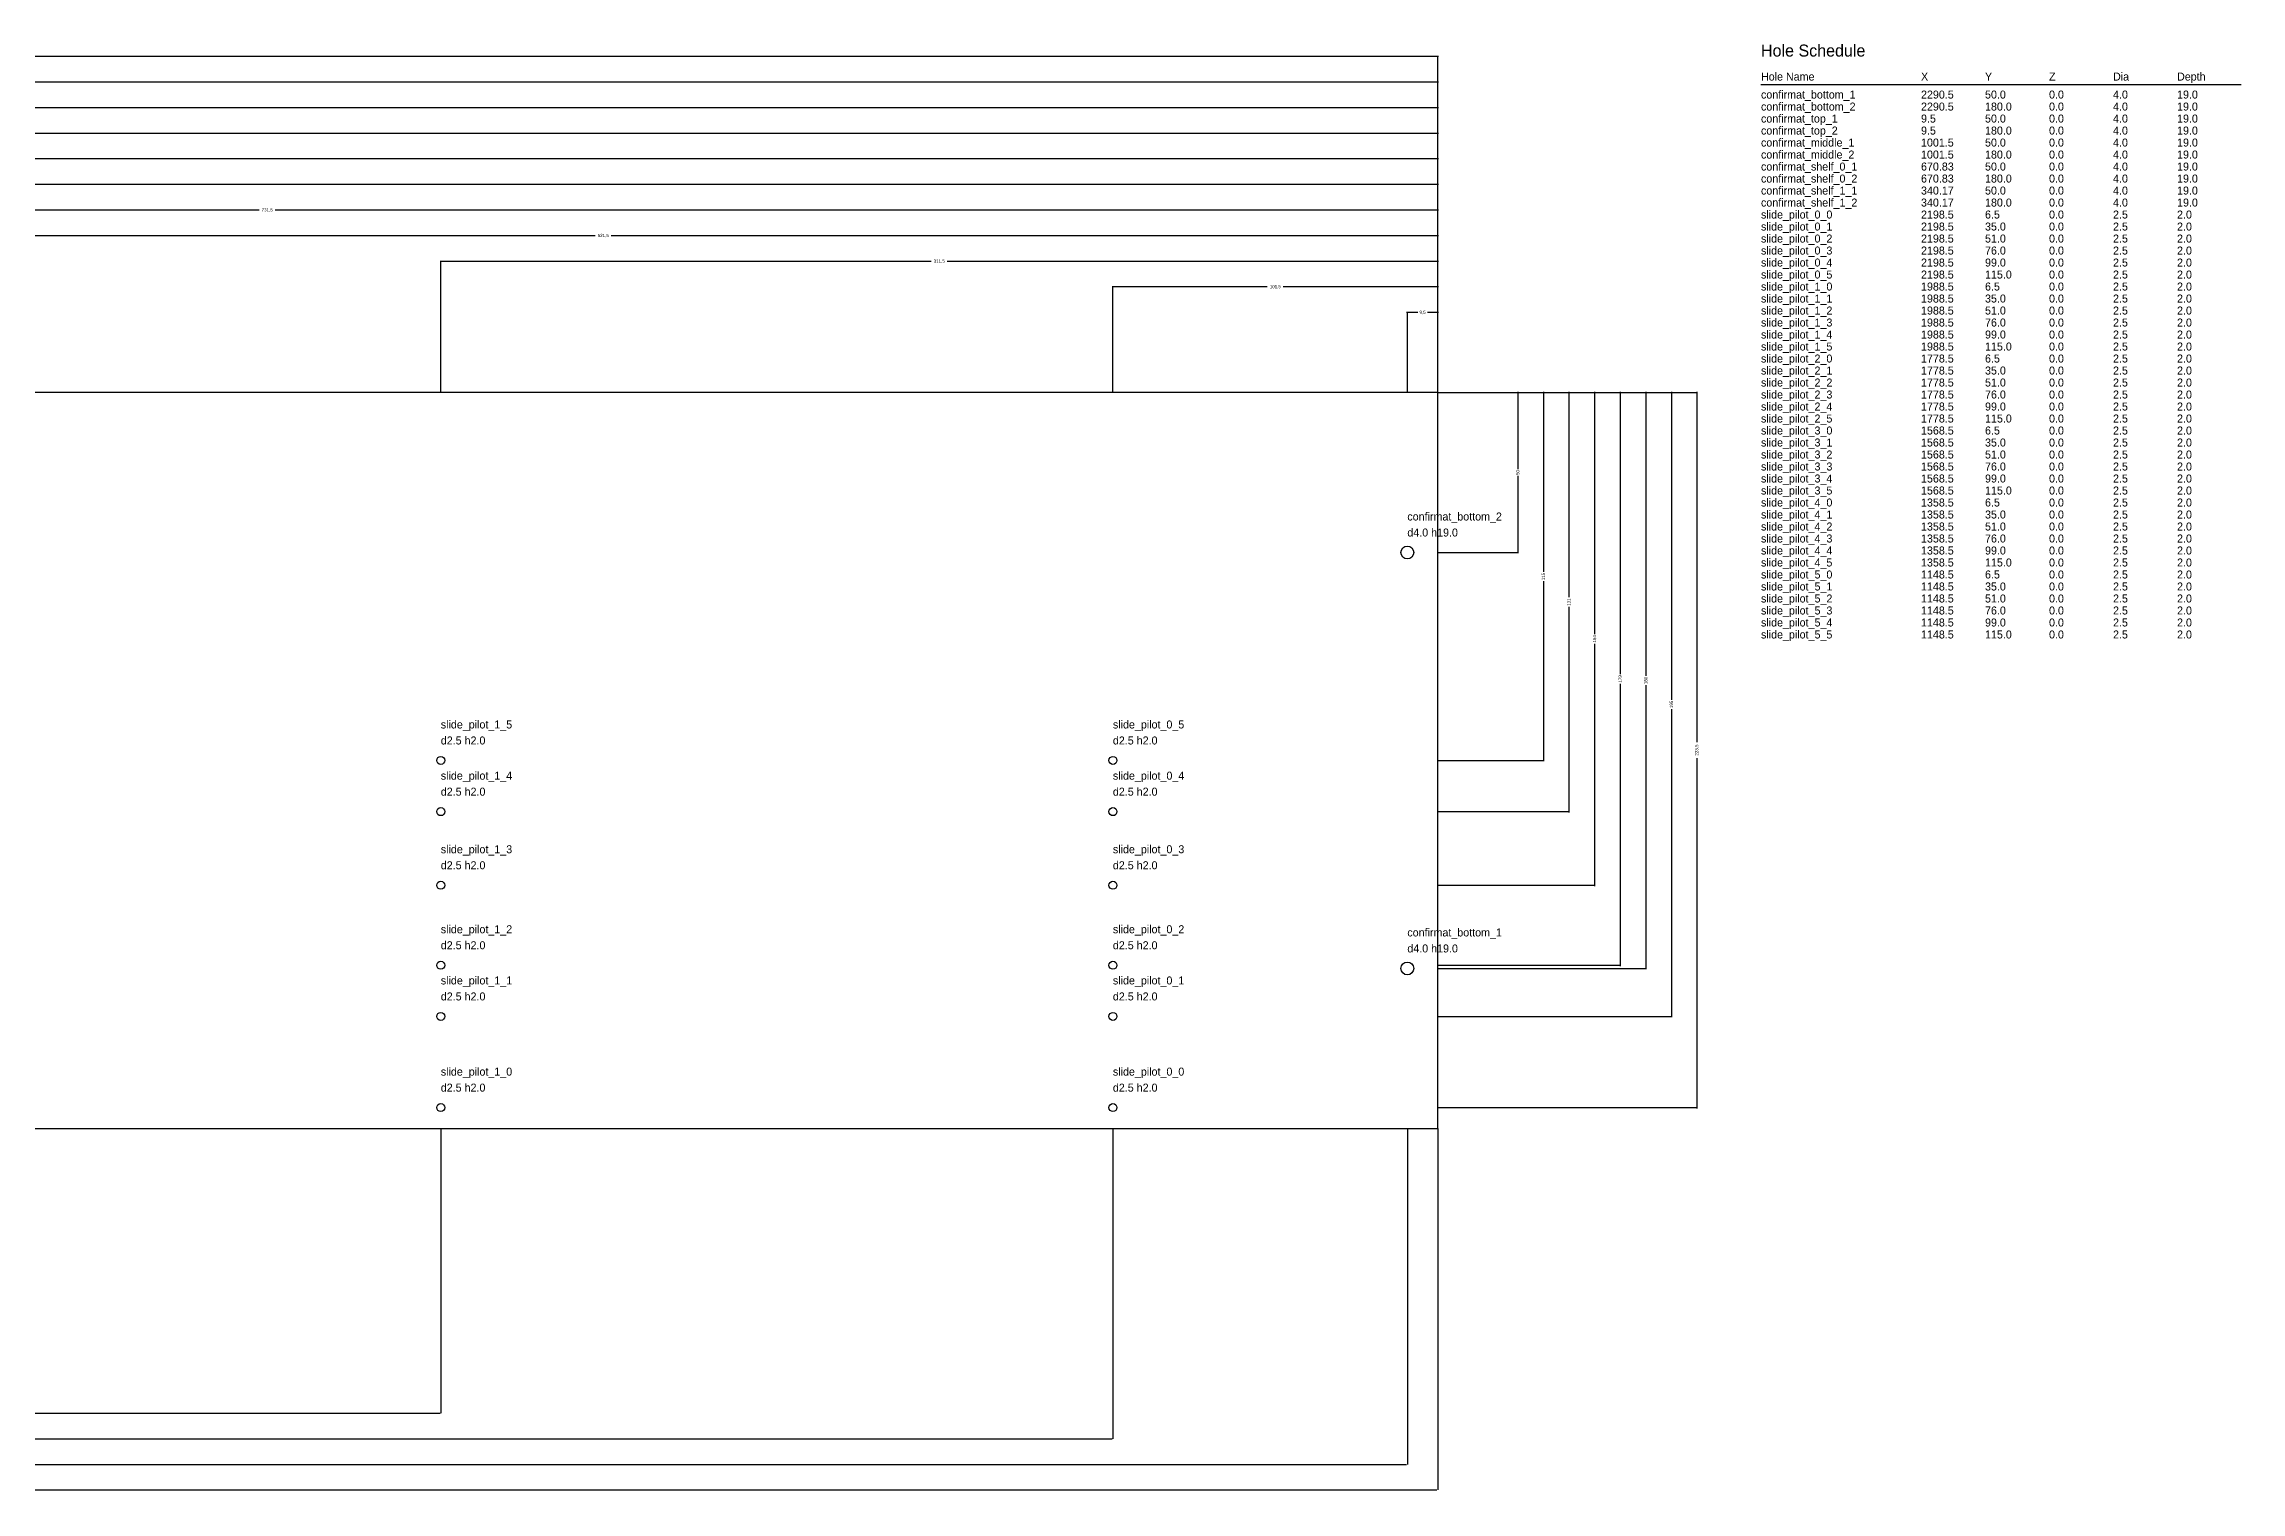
# Model space of a CAD drawing. Header units: millimetres. Extents: x -90 to 2551, y -195 to 364.
# Drawn here: x 1864 to 2551, y -114 to 339 of the extents above; entities that cross this region are included whole.
import ezdxf

# ---------------------------------------------------------------- set-up
doc = ezdxf.new("R2010")
doc.units = ezdxf.units.MM
for name, color, linetype in [('ANNOTATION', 6, 'Continuous'), ('CUT', 1, 'Continuous'), ('DIMENSION', 3, 'Continuous')]:
    doc.layers.add(name, color=color, linetype=linetype)
doc.dimstyles.get("Standard").update_dxf_attribs({"dimtxt": 2.5, "dimasz": 2.5, "dimexe": 1.25, "dimexo": 0.625, "dimtad": 1, "dimtxsty": 'Standard', "dimcen": 2.5, "dimazin": 3, "dimtfac": 1, "dimtmove": 0, "dimatfit": 3})

# ---------------------------------------------------------------- blocks, each defined once
blk = doc.blocks.new('_CLOSEDFILLED')
at = {"color": 0, "linetype": 'ByBlock'}
blk.add_solid([(-1, 0.2), (0, 0), (-1, -0.2)], dxfattribs=at)
blk = doc.blocks.new('*D9')
for p, q in [((0, 0), (0, -89)), ((1988.5, 0), (1988.5, -89)), ((0.25, -89), (991.25, -89)), ((997.25, -89), (1988.25, -89))]:
    blk.add_line(p, q)
at = {"layer": 'Defpoints'}
for p in [(0, 0), (1988.5, 0), (0, -89)]:
    blk.add_point(p, dxfattribs=at)
at = {"layer": 'DIMENSION', "xscale": 0.25, "yscale": 0.25, "rotation": 180}
blk.add_blockref('_CLOSEDFILLED', (0, -89), dxfattribs=at)
at = {"layer": 'DIMENSION', "xscale": 0.25, "yscale": 0.25}
blk.add_blockref('_CLOSEDFILLED', (1988.5, -89), dxfattribs=at)
at = {"layer": 'DIMENSION', "insert": (994.25, -89), "char_height": 1, "attachment_point": 5}
blk.add_mtext('1988,5', dxfattribs=at)
blk = doc.blocks.new('*D10')
for p, q in [((0, 0), (0, -97)), ((2198.5, 0), (2198.5, -97)), ((0.25, -97), (1096.25, -97)), ((1102.25, -97), (2198.25, -97))]:
    blk.add_line(p, q)
at = {"layer": 'Defpoints'}
for p in [(0, 0), (2198.5, 0), (0, -97)]:
    blk.add_point(p, dxfattribs=at)
at = {"layer": 'DIMENSION', "xscale": 0.25, "yscale": 0.25, "rotation": 180}
blk.add_blockref('_CLOSEDFILLED', (0, -97), dxfattribs=at)
at = {"layer": 'DIMENSION', "xscale": 0.25, "yscale": 0.25}
blk.add_blockref('_CLOSEDFILLED', (2198.5, -97), dxfattribs=at)
at = {"layer": 'DIMENSION', "insert": (1099.25, -97), "char_height": 1, "attachment_point": 5}
blk.add_mtext('2198,5', dxfattribs=at)
blk = doc.blocks.new('*D11')
for p, q in [((0, 0), (0, -105)), ((2290.5, 0), (2290.5, -105)), ((0.25, -105), (1142.25, -105)), ((1148.25, -105), (2290.25, -105))]:
    blk.add_line(p, q)
at = {"layer": 'Defpoints'}
for p in [(0, 0), (2290.5, 0), (0, -105)]:
    blk.add_point(p, dxfattribs=at)
at = {"layer": 'DIMENSION', "xscale": 0.25, "yscale": 0.25, "rotation": 180}
blk.add_blockref('_CLOSEDFILLED', (0, -105), dxfattribs=at)
at = {"layer": 'DIMENSION', "xscale": 0.25, "yscale": 0.25}
blk.add_blockref('_CLOSEDFILLED', (2290.5, -105), dxfattribs=at)
at = {"layer": 'DIMENSION', "insert": (1145.25, -105), "char_height": 1, "attachment_point": 5}
blk.add_mtext('2290,5', dxfattribs=at)
blk = doc.blocks.new('*D12')
for p, q in [((0, 0), (0, -113)), ((2300, 0), (2300, -113)), ((0.25, -113), (1148, -113)), ((1152, -113), (2299.75, -113))]:
    blk.add_line(p, q)
at = {"layer": 'Defpoints'}
for p in [(0, 0), (2300, 0), (0, -113)]:
    blk.add_point(p, dxfattribs=at)
at = {"layer": 'DIMENSION', "xscale": 0.25, "yscale": 0.25, "rotation": 180}
blk.add_blockref('_CLOSEDFILLED', (0, -113), dxfattribs=at)
at = {"layer": 'DIMENSION', "xscale": 0.25, "yscale": 0.25}
blk.add_blockref('_CLOSEDFILLED', (2300, -113), dxfattribs=at)
at = {"layer": 'DIMENSION', "insert": (1150, -113), "char_height": 1, "attachment_point": 5}
blk.add_mtext('2300', dxfattribs=at)
blk = doc.blocks.new('*D13')
for p, q in [((2293.75, 255), (2290.25, 255)), ((2290.5, 230), (2290.5, 255)), ((2300.25, 255), (2296.75, 255)), ((2300, 230), (2300, 255))]:
    blk.add_line(p, q)
at = {"layer": 'Defpoints'}
for p in [(2300, 255), (2290.5, 230), (2300, 230)]:
    blk.add_point(p, dxfattribs=at)
at = {"layer": 'DIMENSION', "xscale": 0.25, "yscale": 0.25}
blk.add_blockref('_CLOSEDFILLED', (2290.5, 255), dxfattribs=at)
at = {"layer": 'DIMENSION', "xscale": 0.25, "yscale": 0.25, "rotation": 180}
blk.add_blockref('_CLOSEDFILLED', (2300, 255), dxfattribs=at)
at = {"layer": 'DIMENSION', "insert": (2295.25, 255), "char_height": 1, "attachment_point": 5}
blk.add_mtext('9,5', dxfattribs=at)
blk = doc.blocks.new('*D14')
for p, q in [((2246.75, 263), (2198.25, 263)), ((2198.5, 230), (2198.5, 263)), ((2300.25, 263), (2251.75, 263)), ((2300, 230), (2300, 263))]:
    blk.add_line(p, q)
at = {"layer": 'Defpoints'}
for p in [(2300, 263), (2198.5, 230), (2300, 230)]:
    blk.add_point(p, dxfattribs=at)
at = {"layer": 'DIMENSION', "xscale": 0.25, "yscale": 0.25}
blk.add_blockref('_CLOSEDFILLED', (2198.5, 263), dxfattribs=at)
at = {"layer": 'DIMENSION', "xscale": 0.25, "yscale": 0.25, "rotation": 180}
blk.add_blockref('_CLOSEDFILLED', (2300, 263), dxfattribs=at)
at = {"layer": 'DIMENSION', "insert": (2249.25, 263), "char_height": 1, "attachment_point": 5}
blk.add_mtext('101,5', dxfattribs=at)
blk = doc.blocks.new('*D15')
for p, q in [((2141.75, 271), (1988.25, 271)), ((1988.5, 230), (1988.5, 271)), ((2300.25, 271), (2146.75, 271)), ((2300, 230), (2300, 271))]:
    blk.add_line(p, q)
at = {"layer": 'Defpoints'}
for p in [(2300, 271), (1988.5, 230), (2300, 230)]:
    blk.add_point(p, dxfattribs=at)
at = {"layer": 'DIMENSION', "xscale": 0.25, "yscale": 0.25}
blk.add_blockref('_CLOSEDFILLED', (1988.5, 271), dxfattribs=at)
at = {"layer": 'DIMENSION', "xscale": 0.25, "yscale": 0.25, "rotation": 180}
blk.add_blockref('_CLOSEDFILLED', (2300, 271), dxfattribs=at)
at = {"layer": 'DIMENSION', "insert": (2144.25, 271), "char_height": 1, "attachment_point": 5}
blk.add_mtext('311,5', dxfattribs=at)
blk = doc.blocks.new('*D16')
for p, q in [((2036.75, 279), (1778.25, 279)), ((1778.5, 230), (1778.5, 279)), ((2300.25, 279), (2041.75, 279)), ((2300, 230), (2300, 279))]:
    blk.add_line(p, q)
at = {"layer": 'Defpoints'}
for p in [(2300, 279), (1778.5, 230), (2300, 230)]:
    blk.add_point(p, dxfattribs=at)
at = {"layer": 'DIMENSION', "xscale": 0.25, "yscale": 0.25}
blk.add_blockref('_CLOSEDFILLED', (1778.5, 279), dxfattribs=at)
at = {"layer": 'DIMENSION', "xscale": 0.25, "yscale": 0.25, "rotation": 180}
blk.add_blockref('_CLOSEDFILLED', (2300, 279), dxfattribs=at)
at = {"layer": 'DIMENSION', "insert": (2039.25, 279), "char_height": 1, "attachment_point": 5}
blk.add_mtext('521,5', dxfattribs=at)
blk = doc.blocks.new('*D17')
for p, q in [((1931.75, 287), (1568.25, 287)), ((1568.5, 230), (1568.5, 287)), ((2300.25, 287), (1936.75, 287)), ((2300, 230), (2300, 287))]:
    blk.add_line(p, q)
at = {"layer": 'Defpoints'}
for p in [(2300, 287), (1568.5, 230), (2300, 230)]:
    blk.add_point(p, dxfattribs=at)
at = {"layer": 'DIMENSION', "xscale": 0.25, "yscale": 0.25}
blk.add_blockref('_CLOSEDFILLED', (1568.5, 287), dxfattribs=at)
at = {"layer": 'DIMENSION', "xscale": 0.25, "yscale": 0.25, "rotation": 180}
blk.add_blockref('_CLOSEDFILLED', (2300, 287), dxfattribs=at)
at = {"layer": 'DIMENSION', "insert": (1934.25, 287), "char_height": 1, "attachment_point": 5}
blk.add_mtext('731,5', dxfattribs=at)
blk = doc.blocks.new('*D18')
for p, q in [((1826.75, 295), (1358.25, 295)), ((1358.5, 230), (1358.5, 295)), ((2300.25, 295), (1831.75, 295)), ((2300, 230), (2300, 295))]:
    blk.add_line(p, q)
at = {"layer": 'Defpoints'}
for p in [(2300, 295), (1358.5, 230), (2300, 230)]:
    blk.add_point(p, dxfattribs=at)
at = {"layer": 'DIMENSION', "xscale": 0.25, "yscale": 0.25}
blk.add_blockref('_CLOSEDFILLED', (1358.5, 295), dxfattribs=at)
at = {"layer": 'DIMENSION', "xscale": 0.25, "yscale": 0.25, "rotation": 180}
blk.add_blockref('_CLOSEDFILLED', (2300, 295), dxfattribs=at)
at = {"layer": 'DIMENSION', "insert": (1829.25, 295), "char_height": 1, "attachment_point": 5}
blk.add_mtext('941,5', dxfattribs=at)
blk = doc.blocks.new('*D19')
for p, q in [((1721.25, 303), (1148.25, 303)), ((1148.5, 230), (1148.5, 303)), ((2300.25, 303), (1727.25, 303)), ((2300, 230), (2300, 303))]:
    blk.add_line(p, q)
at = {"layer": 'Defpoints'}
for p in [(2300, 303), (1148.5, 230), (2300, 230)]:
    blk.add_point(p, dxfattribs=at)
at = {"layer": 'DIMENSION', "xscale": 0.25, "yscale": 0.25}
blk.add_blockref('_CLOSEDFILLED', (1148.5, 303), dxfattribs=at)
at = {"layer": 'DIMENSION', "xscale": 0.25, "yscale": 0.25, "rotation": 180}
blk.add_blockref('_CLOSEDFILLED', (2300, 303), dxfattribs=at)
at = {"layer": 'DIMENSION', "insert": (1724.25, 303), "char_height": 1, "attachment_point": 5}
blk.add_mtext('1151,5', dxfattribs=at)
blk = doc.blocks.new('*D20')
for p, q in [((1647.75, 311), (1001.25, 311)), ((1001.5, 230), (1001.5, 311)), ((2300.25, 311), (1653.75, 311)), ((2300, 230), (2300, 311))]:
    blk.add_line(p, q)
at = {"layer": 'Defpoints'}
for p in [(2300, 311), (1001.5, 230), (2300, 230)]:
    blk.add_point(p, dxfattribs=at)
at = {"layer": 'DIMENSION', "xscale": 0.25, "yscale": 0.25}
blk.add_blockref('_CLOSEDFILLED', (1001.5, 311), dxfattribs=at)
at = {"layer": 'DIMENSION', "xscale": 0.25, "yscale": 0.25, "rotation": 180}
blk.add_blockref('_CLOSEDFILLED', (2300, 311), dxfattribs=at)
at = {"layer": 'DIMENSION', "insert": (1650.75, 311), "char_height": 1, "attachment_point": 5}
blk.add_mtext('1298,5', dxfattribs=at)
blk = doc.blocks.new('*D21')
for p, q in [((1481.915, 319), (670.58, 319)), ((670.83, 230), (670.83, 319)), ((2300.25, 319), (1488.915, 319)), ((2300, 230), (2300, 319))]:
    blk.add_line(p, q)
at = {"layer": 'Defpoints'}
for p in [(2300, 319), (670.83, 230), (2300, 230)]:
    blk.add_point(p, dxfattribs=at)
at = {"layer": 'DIMENSION', "xscale": 0.25, "yscale": 0.25}
blk.add_blockref('_CLOSEDFILLED', (670.83, 319), dxfattribs=at)
at = {"layer": 'DIMENSION', "xscale": 0.25, "yscale": 0.25, "rotation": 180}
blk.add_blockref('_CLOSEDFILLED', (2300, 319), dxfattribs=at)
at = {"layer": 'DIMENSION', "insert": (1485.415, 319), "char_height": 1, "attachment_point": 5}
blk.add_mtext('1629,17', dxfattribs=at)
blk = doc.blocks.new('*D22')
for p, q in [((1316.585, 327), (339.92, 327)), ((340.17, 230), (340.17, 327)), ((2300.25, 327), (1323.585, 327)), ((2300, 230), (2300, 327))]:
    blk.add_line(p, q)
at = {"layer": 'Defpoints'}
for p in [(2300, 327), (340.17, 230), (2300, 230)]:
    blk.add_point(p, dxfattribs=at)
at = {"layer": 'DIMENSION', "xscale": 0.25, "yscale": 0.25}
blk.add_blockref('_CLOSEDFILLED', (340.17, 327), dxfattribs=at)
at = {"layer": 'DIMENSION', "xscale": 0.25, "yscale": 0.25, "rotation": 180}
blk.add_blockref('_CLOSEDFILLED', (2300, 327), dxfattribs=at)
at = {"layer": 'DIMENSION', "insert": (1320.085, 327), "char_height": 1, "attachment_point": 5}
blk.add_mtext('1959,83', dxfattribs=at)
blk = doc.blocks.new('*D23')
for p, q in [((1151.75, 335), (9.25, 335)), ((9.5, 230), (9.5, 335)), ((2300.25, 335), (1157.75, 335)), ((2300, 230), (2300, 335))]:
    blk.add_line(p, q)
at = {"layer": 'Defpoints'}
for p in [(2300, 335), (9.5, 230), (2300, 230)]:
    blk.add_point(p, dxfattribs=at)
at = {"layer": 'DIMENSION', "xscale": 0.25, "yscale": 0.25}
blk.add_blockref('_CLOSEDFILLED', (9.5, 335), dxfattribs=at)
at = {"layer": 'DIMENSION', "xscale": 0.25, "yscale": 0.25, "rotation": 180}
blk.add_blockref('_CLOSEDFILLED', (2300, 335), dxfattribs=at)
at = {"layer": 'DIMENSION', "insert": (1154.75, 335), "char_height": 1, "attachment_point": 5}
blk.add_mtext('2290,5', dxfattribs=at)
blk = doc.blocks.new('*D33')
for p, q in [((2300, 230), (2325, 230)), ((2325, 230.25), (2325, 206)), ((2325, 204), (2325, 179.75)), ((2300, 180), (2325, 180))]:
    blk.add_line(p, q)
at = {"layer": 'Defpoints'}
for p in [(2300, 230), (2325, 230), (2300, 180)]:
    blk.add_point(p, dxfattribs=at)
at = {"layer": 'DIMENSION', "xscale": 0.25, "yscale": 0.25}
for p, rotation in [((2325, 230), 270), ((2325, 180), 90)]:
    blk.add_blockref('_CLOSEDFILLED', p, dxfattribs=dict(at, rotation=rotation))
at = {"layer": 'DIMENSION', "insert": (2325, 205), "char_height": 1, "attachment_point": 5, "rotation": 90}
blk.add_mtext('50', dxfattribs=at)
blk = doc.blocks.new('*D34')
for p, q in [((2300, 230), (2333, 230)), ((2333, 230.25), (2333, 174)), ((2333, 171), (2333, 114.75)), ((2300, 115), (2333, 115))]:
    blk.add_line(p, q)
at = {"layer": 'Defpoints'}
for p in [(2300, 230), (2333, 230), (2300, 115)]:
    blk.add_point(p, dxfattribs=at)
at = {"layer": 'DIMENSION', "xscale": 0.25, "yscale": 0.25}
for p, rotation in [((2333, 230), 270), ((2333, 115), 90)]:
    blk.add_blockref('_CLOSEDFILLED', p, dxfattribs=dict(at, rotation=rotation))
at = {"layer": 'DIMENSION', "insert": (2333, 172.5), "char_height": 1, "attachment_point": 5, "rotation": 90}
blk.add_mtext('115', dxfattribs=at)
blk = doc.blocks.new('*D35')
for p, q in [((2300, 230), (2341, 230)), ((2341, 230.25), (2341, 166)), ((2341, 163), (2341, 98.75)), ((2300, 99), (2341, 99))]:
    blk.add_line(p, q)
at = {"layer": 'Defpoints'}
for p in [(2300, 230), (2341, 230), (2300, 99)]:
    blk.add_point(p, dxfattribs=at)
at = {"layer": 'DIMENSION', "xscale": 0.25, "yscale": 0.25}
for p, rotation in [((2341, 230), 270), ((2341, 99), 90)]:
    blk.add_blockref('_CLOSEDFILLED', p, dxfattribs=dict(at, rotation=rotation))
at = {"layer": 'DIMENSION', "insert": (2341, 164.5), "char_height": 1, "attachment_point": 5, "rotation": 90}
blk.add_mtext('131', dxfattribs=at)
blk = doc.blocks.new('*D36')
for p, q in [((2300, 230), (2349, 230)), ((2349, 230.25), (2349, 154.5)), ((2349, 151.5), (2349, 75.75)), ((2300, 76), (2349, 76))]:
    blk.add_line(p, q)
at = {"layer": 'Defpoints'}
for p in [(2300, 230), (2349, 230), (2300, 76)]:
    blk.add_point(p, dxfattribs=at)
at = {"layer": 'DIMENSION', "xscale": 0.25, "yscale": 0.25}
for p, rotation in [((2349, 230), 270), ((2349, 76), 90)]:
    blk.add_blockref('_CLOSEDFILLED', p, dxfattribs=dict(at, rotation=rotation))
at = {"layer": 'DIMENSION', "insert": (2349, 153), "char_height": 1, "attachment_point": 5, "rotation": 90}
blk.add_mtext('154', dxfattribs=at)
blk = doc.blocks.new('*D37')
for p, q in [((2300, 230), (2357, 230)), ((2357, 230.25), (2357, 142)), ((2357, 139), (2357, 50.75)), ((2300, 51), (2357, 51))]:
    blk.add_line(p, q)
at = {"layer": 'Defpoints'}
for p in [(2300, 230), (2357, 230), (2300, 51)]:
    blk.add_point(p, dxfattribs=at)
at = {"layer": 'DIMENSION', "xscale": 0.25, "yscale": 0.25}
for p, rotation in [((2357, 230), 270), ((2357, 51), 90)]:
    blk.add_blockref('_CLOSEDFILLED', p, dxfattribs=dict(at, rotation=rotation))
at = {"layer": 'DIMENSION', "insert": (2357, 140.5), "char_height": 1, "attachment_point": 5, "rotation": 90}
blk.add_mtext('179', dxfattribs=at)
blk = doc.blocks.new('*D38')
for p, q in [((2300, 230), (2365, 230)), ((2365, 230.25), (2365, 141.5)), ((2365, 138.5), (2365, 49.75)), ((2300, 50), (2365, 50))]:
    blk.add_line(p, q)
at = {"layer": 'Defpoints'}
for p in [(2300, 230), (2365, 230), (2300, 50)]:
    blk.add_point(p, dxfattribs=at)
at = {"layer": 'DIMENSION', "xscale": 0.25, "yscale": 0.25}
for p, rotation in [((2365, 230), 270), ((2365, 50), 90)]:
    blk.add_blockref('_CLOSEDFILLED', p, dxfattribs=dict(at, rotation=rotation))
at = {"layer": 'DIMENSION', "insert": (2365, 140), "char_height": 1, "attachment_point": 5, "rotation": 90}
blk.add_mtext('180', dxfattribs=at)
blk = doc.blocks.new('*D39')
for p, q in [((2300, 230), (2373, 230)), ((2373, 230.25), (2373, 134)), ((2373, 131), (2373, 34.75)), ((2300, 35), (2373, 35))]:
    blk.add_line(p, q)
at = {"layer": 'Defpoints'}
for p in [(2300, 230), (2373, 230), (2300, 35)]:
    blk.add_point(p, dxfattribs=at)
at = {"layer": 'DIMENSION', "xscale": 0.25, "yscale": 0.25}
for p, rotation in [((2373, 230), 270), ((2373, 35), 90)]:
    blk.add_blockref('_CLOSEDFILLED', p, dxfattribs=dict(at, rotation=rotation))
at = {"layer": 'DIMENSION', "insert": (2373, 132.5), "char_height": 1, "attachment_point": 5, "rotation": 90}
blk.add_mtext('195', dxfattribs=at)
blk = doc.blocks.new('*D40')
for p, q in [((2300, 230), (2381, 230)), ((2381, 230.25), (2381, 120.75)), ((2381, 115.75), (2381, 6.25)), ((2300, 6.5), (2381, 6.5))]:
    blk.add_line(p, q)
at = {"layer": 'Defpoints'}
for p in [(2300, 230), (2381, 230), (2300, 6.5)]:
    blk.add_point(p, dxfattribs=at)
at = {"layer": 'DIMENSION', "xscale": 0.25, "yscale": 0.25}
for p, rotation in [((2381, 230), 270), ((2381, 6.5), 90)]:
    blk.add_blockref('_CLOSEDFILLED', p, dxfattribs=dict(at, rotation=rotation))
at = {"layer": 'DIMENSION', "insert": (2381, 118.25), "char_height": 1, "attachment_point": 5, "rotation": 90}
blk.add_mtext('223,5', dxfattribs=at)

msp = doc.modelspace()

# ---------------------------------------------------------------- linework, layer by layer
at = {"layer": 'ANNOTATION'}
msp.add_line((2401, 326.25), (2551, 326.25), dxfattribs=at)
at = {"layer": 'CUT'}
for p, q in [((2300, 230), (0, 230)), ((2300, 0), (2300, 230)), ((2288.5, 180), (2288.65, 180.765)), ((2288.65, 179.235), (2288.5, 180)), ((2288.65, 180.765), (2289.09, 181.414)), ((2289.09, 178.586), (2288.65, 179.235)), ((2289.09, 181.414), (2289.73, 181.848)), ((2289.73, 178.152), (2289.09, 178.586)), ((2289.73, 181.848), (2290.5, 182)), ((2290.5, 182), (2291.27, 181.848)), ((2291.27, 181.848), (2291.91, 181.414)), ((2291.91, 178.586), (2291.27, 178.152)), ((2291.91, 181.414), (2292.35, 180.765)), ((2292.35, 179.235), (2291.91, 178.586)), ((2292.35, 180.765), (2292.5, 180)), ((2292.5, 180), (2292.35, 179.235)), ((2290.5, 178), (2289.73, 178.152)), ((2291.27, 178.152), (2290.5, 178)), ((1987.25, 115), (1987.35, 115.478)), ((1987.35, 114.522), (1987.25, 115)), ((1987.35, 115.478), (1987.62, 115.884)), ((1987.62, 114.116), (1987.35, 114.522)), ((1987.62, 115.884), (1988.02, 116.155)), ((1988.02, 113.845), (1987.62, 114.116)), ((1988.02, 116.155), (1988.5, 116.25)), ((1988.5, 113.75), (1988.02, 113.845)), ((1988.5, 116.25), (1988.98, 116.155)), ((1988.98, 113.845), (1988.5, 113.75)), ((1988.98, 116.155), (1989.38, 115.884)), ((1989.38, 114.116), (1988.98, 113.845)), ((1989.38, 115.884), (1989.65, 115.478)), ((1989.65, 114.522), (1989.38, 114.116)), ((1989.65, 115.478), (1989.75, 115)), ((1989.75, 115), (1989.65, 114.522)), ((2197.25, 115), (2197.35, 115.478)), ((2197.35, 114.522), (2197.25, 115)), ((2197.35, 115.478), (2197.62, 115.884)), ((2197.62, 114.116), (2197.35, 114.522)), ((2197.62, 115.884), (2198.02, 116.155)), ((2198.02, 113.845), (2197.62, 114.116)), ((2198.02, 116.155), (2198.5, 116.25)), ((2198.5, 113.75), (2198.02, 113.845)), ((2198.5, 116.25), (2198.98, 116.155)), ((2198.98, 113.845), (2198.5, 113.75)), ((2198.98, 116.155), (2199.38, 115.884)), ((2199.38, 114.116), (2198.98, 113.845)), ((2199.38, 115.884), (2199.65, 115.478)), ((2199.65, 114.522), (2199.38, 114.116)), ((2199.65, 115.478), (2199.75, 115)), ((2199.75, 115), (2199.65, 114.522)), ((1987.25, 99), (1987.35, 99.4784)), ((1987.35, 98.5216), (1987.25, 99)), ((1987.35, 99.4784), (1987.62, 99.8839)), ((1987.62, 98.1161), (1987.35, 98.5216)), ((1987.62, 99.8839), (1988.02, 100.155)), ((1988.02, 97.8451), (1987.62, 98.1161)), ((1988.02, 100.155), (1988.5, 100.25)), ((1988.5, 97.75), (1988.02, 97.8451)), ((1988.5, 100.25), (1988.98, 100.155)), ((1988.98, 97.8451), (1988.5, 97.75)), ((1988.98, 100.155), (1989.38, 99.8839)), ((1989.38, 98.1161), (1988.98, 97.8451)), ((1989.38, 99.8839), (1989.65, 99.4784)), ((1989.65, 98.5216), (1989.38, 98.1161)), ((1989.65, 99.4784), (1989.75, 99)), ((1989.75, 99), (1989.65, 98.5216)), ((2197.25, 99), (2197.35, 99.4784)), ((2197.35, 98.5216), (2197.25, 99)), ((2197.35, 99.4784), (2197.62, 99.8839)), ((2197.62, 98.1161), (2197.35, 98.5216)), ((2197.62, 99.8839), (2198.02, 100.155)), ((2198.02, 97.8451), (2197.62, 98.1161)), ((2198.02, 100.155), (2198.5, 100.25)), ((2198.5, 97.75), (2198.02, 97.8451)), ((2198.5, 100.25), (2198.98, 100.155)), ((2198.98, 97.8451), (2198.5, 97.75)), ((2198.98, 100.155), (2199.38, 99.8839)), ((2199.38, 98.1161), (2198.98, 97.8451)), ((2199.38, 99.8839), (2199.65, 99.4784)), ((2199.65, 98.5216), (2199.38, 98.1161)), ((2199.65, 99.4784), (2199.75, 99)), ((2199.75, 99), (2199.65, 98.5216)), ((1987.25, 76), (1987.35, 76.4784)), ((1987.35, 75.5216), (1987.25, 76)), ((1987.35, 76.4784), (1987.62, 76.8839)), ((1987.62, 75.1161), (1987.35, 75.5216)), ((1987.62, 76.8839), (1988.02, 77.1548)), ((1988.02, 77.1548), (1988.5, 77.25)), ((1988.5, 77.25), (1988.98, 77.1548)), ((1988.98, 77.1548), (1989.38, 76.8839)), ((1989.38, 76.8839), (1989.65, 76.4784)), ((1989.65, 75.5216), (1989.38, 75.1161)), ((1989.65, 76.4784), (1989.75, 76)), ((1989.75, 76), (1989.65, 75.5216)), ((2197.25, 76), (2197.35, 76.4784)), ((2197.35, 75.5216), (2197.25, 76)), ((2197.35, 76.4784), (2197.62, 76.8839)), ((2197.62, 75.1161), (2197.35, 75.5216)), ((2197.62, 76.8839), (2198.02, 77.1548)), ((2198.02, 77.1548), (2198.5, 77.25)), ((2198.5, 77.25), (2198.98, 77.1548)), ((2198.98, 77.1548), (2199.38, 76.8839)), ((2199.38, 76.8839), (2199.65, 76.4784)), ((2199.65, 75.5216), (2199.38, 75.1161)), ((2199.65, 76.4784), (2199.75, 76)), ((2199.75, 76), (2199.65, 75.5216)), ((1988.02, 74.8451), (1987.62, 75.1161)), ((1988.5, 74.75), (1988.02, 74.8451)), ((1988.98, 74.8451), (1988.5, 74.75)), ((1989.38, 75.1161), (1988.98, 74.8451)), ((2198.02, 74.8451), (2197.62, 75.1161)), ((2198.5, 74.75), (2198.02, 74.8451)), ((2198.98, 74.8451), (2198.5, 74.75)), ((2199.38, 75.1161), (2198.98, 74.8451)), ((1987.25, 51), (1987.35, 51.4784)), ((1987.35, 50.5216), (1987.25, 51)), ((1987.35, 51.4784), (1987.62, 51.8839)), ((1987.62, 50.1161), (1987.35, 50.5216)), ((1987.62, 51.8839), (1988.02, 52.1548)), ((1988.02, 49.8451), (1987.62, 50.1161)), ((1988.02, 52.1548), (1988.5, 52.25)), ((1988.5, 49.75), (1988.02, 49.8451)), ((1988.5, 52.25), (1988.98, 52.1548)), ((1988.98, 49.8451), (1988.5, 49.75)), ((1988.98, 52.1548), (1989.38, 51.8839)), ((1989.38, 50.1161), (1988.98, 49.8451)), ((1989.38, 51.8839), (1989.65, 51.4784)), ((1989.65, 50.5216), (1989.38, 50.1161)), ((1989.65, 51.4784), (1989.75, 51)), ((1989.75, 51), (1989.65, 50.5216)), ((2197.25, 51), (2197.35, 51.4784)), ((2197.35, 50.5216), (2197.25, 51)), ((2197.35, 51.4784), (2197.62, 51.8839)), ((2197.62, 50.1161), (2197.35, 50.5216)), ((2197.62, 51.8839), (2198.02, 52.1548)), ((2198.02, 49.8451), (2197.62, 50.1161)), ((2198.02, 52.1548), (2198.5, 52.25)), ((2198.5, 49.75), (2198.02, 49.8451)), ((2198.5, 52.25), (2198.98, 52.1548)), ((2198.98, 49.8451), (2198.5, 49.75)), ((2198.98, 52.1548), (2199.38, 51.8839)), ((2199.38, 50.1161), (2198.98, 49.8451)), ((2199.38, 51.8839), (2199.65, 51.4784)), ((2199.65, 50.5216), (2199.38, 50.1161)), ((2199.65, 51.4784), (2199.75, 51)), ((2199.75, 51), (2199.65, 50.5216)), ((2288.5, 50), (2288.65, 50.7654)), ((2288.65, 49.2346), (2288.5, 50)), ((2288.65, 50.7654), (2289.09, 51.4142)), ((2289.09, 48.5858), (2288.65, 49.2346)), ((2289.09, 51.4142), (2289.73, 51.8478)), ((2289.73, 48.1522), (2289.09, 48.5858)), ((2289.73, 51.8478), (2290.5, 52)), ((2290.5, 48), (2289.73, 48.1522)), ((2290.5, 52), (2291.27, 51.8478)), ((2291.27, 48.1522), (2290.5, 48)), ((2291.27, 51.8478), (2291.91, 51.4142)), ((2291.91, 48.5858), (2291.27, 48.1522)), ((2291.91, 51.4142), (2292.35, 50.7654)), ((2292.35, 49.2346), (2291.91, 48.5858)), ((2292.35, 50.7654), (2292.5, 50)), ((2292.5, 50), (2292.35, 49.2346)), ((1987.25, 35), (1987.35, 35.4784)), ((1987.35, 34.5216), (1987.25, 35)), ((1987.35, 35.4784), (1987.62, 35.8839)), ((1987.62, 34.1161), (1987.35, 34.5216)), ((1987.62, 35.8839), (1988.02, 36.1548)), ((1988.02, 36.1548), (1988.5, 36.25)), ((1988.5, 36.25), (1988.98, 36.1548)), ((1988.98, 36.1548), (1989.38, 35.8839)), ((1989.38, 35.8839), (1989.65, 35.4784)), ((1989.65, 34.5216), (1989.38, 34.1161)), ((1989.65, 35.4784), (1989.75, 35)), ((1989.75, 35), (1989.65, 34.5216)), ((2197.25, 35), (2197.35, 35.4784)), ((2197.35, 34.5216), (2197.25, 35)), ((2197.35, 35.4784), (2197.62, 35.8839)), ((2197.62, 34.1161), (2197.35, 34.5216)), ((2197.62, 35.8839), (2198.02, 36.1548)), ((2198.02, 36.1548), (2198.5, 36.25)), ((2198.5, 36.25), (2198.98, 36.1548)), ((2198.98, 36.1548), (2199.38, 35.8839)), ((2199.38, 35.8839), (2199.65, 35.4784)), ((2199.65, 34.5216), (2199.38, 34.1161)), ((2199.65, 35.4784), (2199.75, 35)), ((2199.75, 35), (2199.65, 34.5216)), ((1988.02, 33.8451), (1987.62, 34.1161)), ((1988.5, 33.75), (1988.02, 33.8451)), ((1988.98, 33.8451), (1988.5, 33.75)), ((1989.38, 34.1161), (1988.98, 33.8451)), ((2198.02, 33.8451), (2197.62, 34.1161)), ((2198.5, 33.75), (2198.02, 33.8451)), ((2198.98, 33.8451), (2198.5, 33.75)), ((2199.38, 34.1161), (2198.98, 33.8451)), ((1987.25, 6.5), (1987.35, 6.97835)), ((1987.35, 6.97835), (1987.62, 7.38388)), ((1987.62, 7.38388), (1988.02, 7.65485)), ((1988.02, 7.65485), (1988.5, 7.75)), ((1988.5, 7.75), (1988.98, 7.65485)), ((1988.98, 7.65485), (1989.38, 7.38388)), ((1989.38, 7.38388), (1989.65, 6.97835)), ((1989.65, 6.97835), (1989.75, 6.5)), ((2197.25, 6.5), (2197.35, 6.97835)), ((2197.35, 6.97835), (2197.62, 7.38388)), ((2197.62, 7.38388), (2198.02, 7.65485)), ((2198.02, 7.65485), (2198.5, 7.75)), ((2198.5, 7.75), (2198.98, 7.65485)), ((2198.98, 7.65485), (2199.38, 7.38388)), ((2199.38, 7.38388), (2199.65, 6.97835)), ((2199.65, 6.97835), (2199.75, 6.5)), ((0, 0), (2300, 0)), ((1987.35, 6.02165), (1987.25, 6.5)), ((1987.62, 5.61612), (1987.35, 6.02165)), ((1988.02, 5.34515), (1987.62, 5.61612)), ((1988.5, 5.25), (1988.02, 5.34515)), ((1988.98, 5.34515), (1988.5, 5.25)), ((1989.38, 5.61612), (1988.98, 5.34515)), ((1989.65, 6.02165), (1989.38, 5.61612)), ((1989.75, 6.5), (1989.65, 6.02165)), ((2197.35, 6.02165), (2197.25, 6.5)), ((2197.62, 5.61612), (2197.35, 6.02165)), ((2198.02, 5.34515), (2197.62, 5.61612)), ((2198.5, 5.25), (2198.02, 5.34515)), ((2198.98, 5.34515), (2198.5, 5.25)), ((2199.38, 5.61612), (2198.98, 5.34515)), ((2199.65, 6.02165), (2199.38, 5.61612)), ((2199.75, 6.5), (2199.65, 6.02165))]:
    msp.add_line(p, q, dxfattribs=at)

# ---------------------------------------------------------------- texts
at = {"layer": 'ANNOTATION'}
for s, height, p in [('Hole Schedule', 3.75, (2401, 335)), ('Hole Name', 2.5, (2401, 327.5)), ('X', 2.5, (2451, 327.5)), ('Y', 2.5, (2471, 327.5)), ('Z', 2.5, (2491, 327.5)), ('Dia', 2.5, (2511, 327.5)), ('Depth', 2.5, (2531, 327.5)), ('confirmat_bottom_1', 2.5, (2401, 321.875)), ('2290.5', 2.5, (2451, 321.875)), ('50.0', 2.5, (2471, 321.875)), ('0.0', 2.5, (2491, 321.875)), ('4.0', 2.5, (2511, 321.875)), ('19.0', 2.5, (2531, 321.875)), ('confirmat_bottom_2', 2.5, (2401, 318.125)), ('confirmat_top_1', 2.5, (2401, 314.375)), ('9.5', 2.5, (2451, 314.375)), ('2290.5', 2.5, (2451, 318.125)), ('50.0', 2.5, (2471, 314.375)), ('180.0', 2.5, (2471, 318.125)), ('0.0', 2.5, (2491, 318.125)), ('0.0', 2.5, (2491, 314.375)), ('4.0', 2.5, (2511, 318.125)), ('4.0', 2.5, (2511, 314.375)), ('19.0', 2.5, (2531, 318.125)), ('19.0', 2.5, (2531, 314.375)), ('confirmat_top_2', 2.5, (2401, 310.625)), ('confirmat_middle_1', 2.5, (2401, 306.875)), ('9.5', 2.5, (2451, 310.625)), ('1001.5', 2.5, (2451, 306.875)), ('50.0', 2.5, (2471, 306.875)), ('180.0', 2.5, (2471, 310.625)), ('0.0', 2.5, (2491, 310.625)), ('0.0', 2.5, (2491, 306.875)), ('4.0', 2.5, (2511, 310.625)), ('4.0', 2.5, (2511, 306.875)), ('19.0', 2.5, (2531, 310.625)), ('19.0', 2.5, (2531, 306.875)), ('confirmat_middle_2', 2.5, (2401, 303.125)), ('1001.5', 2.5, (2451, 303.125)), ('180.0', 2.5, (2471, 303.125)), ('0.0', 2.5, (2491, 303.125)), ('4.0', 2.5, (2511, 303.125)), ('19.0', 2.5, (2531, 303.125)), ('confirmat_shelf_0_1', 2.5, (2401, 299.375)), ('confirmat_shelf_0_2', 2.5, (2401, 295.625)), ('670.83', 2.5, (2451, 299.375)), ('670.83', 2.5, (2451, 295.625)), ('50.0', 2.5, (2471, 299.375)), ('180.0', 2.5, (2471, 295.625)), ('0.0', 2.5, (2491, 299.375)), ('0.0', 2.5, (2491, 295.625)), ('4.0', 2.5, (2511, 299.375)), ('4.0', 2.5, (2511, 295.625)), ('19.0', 2.5, (2531, 299.375)), ('19.0', 2.5, (2531, 295.625)), ('confirmat_shelf_1_1', 2.5, (2401, 291.875)), ('confirmat_shelf_1_2', 2.5, (2401, 288.125)), ('340.17', 2.5, (2451, 291.875)), ('340.17', 2.5, (2451, 288.125)), ('50.0', 2.5, (2471, 291.875)), ('180.0', 2.5, (2471, 288.125)), ('0.0', 2.5, (2491, 291.875)), ('0.0', 2.5, (2491, 288.125)), ('4.0', 2.5, (2511, 291.875)), ('4.0', 2.5, (2511, 288.125)), ('19.0', 2.5, (2531, 291.875)), ('19.0', 2.5, (2531, 288.125)), ('slide_pilot_0_0', 2.5, (2401, 284.375)), ('slide_pilot_0_1', 2.5, (2401, 280.625)), ('2198.5', 2.5, (2451, 284.375)), ('2198.5', 2.5, (2451, 280.625)), ('35.0', 2.5, (2471, 280.625)), ('6.5', 2.5, (2471, 284.375)), ('0.0', 2.5, (2491, 284.375)), ('0.0', 2.5, (2491, 280.625)), ('2.5', 2.5, (2511, 284.375)), ('2.5', 2.5, (2511, 280.625)), ('2.0', 2.5, (2531, 284.375)), ('2.0', 2.5, (2531, 280.625)), ('slide_pilot_0_2', 2.5, (2401, 276.875)), ('slide_pilot_0_3', 2.5, (2401, 273.125)), ('2198.5', 2.5, (2451, 276.875)), ('2198.5', 2.5, (2451, 273.125)), ('51.0', 2.5, (2471, 276.875)), ('76.0', 2.5, (2471, 273.125)), ('0.0', 2.5, (2491, 276.875)), ('0.0', 2.5, (2491, 273.125)), ('2.5', 2.5, (2511, 276.875)), ('2.5', 2.5, (2511, 273.125)), ('2.0', 2.5, (2531, 276.875)), ('2.0', 2.5, (2531, 273.125)), ('slide_pilot_0_4', 2.5, (2401, 269.375)), ('slide_pilot_0_5', 2.5, (2401, 265.625)), ('2198.5', 2.5, (2451, 269.375)), ('2198.5', 2.5, (2451, 265.625)), ('99.0', 2.5, (2471, 269.375)), ('115.0', 2.5, (2471, 265.625)), ('0.0', 2.5, (2491, 269.375)), ('0.0', 2.5, (2491, 265.625)), ('2.5', 2.5, (2511, 269.375)), ('2.5', 2.5, (2511, 265.625)), ('2.0', 2.5, (2531, 269.375)), ('2.0', 2.5, (2531, 265.625)), ('slide_pilot_1_0', 2.5, (2401, 261.875)), ('1988.5', 2.5, (2451, 261.875)), ('6.5', 2.5, (2471, 261.875)), ('0.0', 2.5, (2491, 261.875)), ('2.5', 2.5, (2511, 261.875)), ('2.0', 2.5, (2531, 261.875)), ('slide_pilot_1_1', 2.5, (2401, 258.125)), ('slide_pilot_1_2', 2.5, (2401, 254.375)), ('1988.5', 2.5, (2451, 258.125)), ('1988.5', 2.5, (2451, 254.375)), ('35.0', 2.5, (2471, 258.125)), ('51.0', 2.5, (2471, 254.375)), ('0.0', 2.5, (2491, 258.125)), ('0.0', 2.5, (2491, 254.375)), ('2.5', 2.5, (2511, 258.125)), ('2.5', 2.5, (2511, 254.375)), ('2.0', 2.5, (2531, 258.125)), ('2.0', 2.5, (2531, 254.375)), ('slide_pilot_1_3', 2.5, (2401, 250.625)), ('slide_pilot_1_4', 2.5, (2401, 246.875)), ('1988.5', 2.5, (2451, 250.625)), ('1988.5', 2.5, (2451, 246.875)), ('99.0', 2.5, (2471, 246.875)), ('76.0', 2.5, (2471, 250.625)), ('0.0', 2.5, (2491, 250.625)), ('0.0', 2.5, (2491, 246.875)), ('2.5', 2.5, (2511, 250.625)), ('2.5', 2.5, (2511, 246.875)), ('2.0', 2.5, (2531, 250.625)), ('2.0', 2.5, (2531, 246.875)), ('slide_pilot_1_5', 2.5, (2401, 243.125)), ('slide_pilot_2_0', 2.5, (2401, 239.375)), ('1988.5', 2.5, (2451, 243.125)), ('1778.5', 2.5, (2451, 239.375)), ('6.5', 2.5, (2471, 239.375)), ('115.0', 2.5, (2471, 243.125)), ('0.0', 2.5, (2491, 243.125)), ('0.0', 2.5, (2491, 239.375)), ('2.5', 2.5, (2511, 243.125)), ('2.5', 2.5, (2511, 239.375)), ('2.0', 2.5, (2531, 243.125)), ('2.0', 2.5, (2531, 239.375)), ('slide_pilot_2_1', 2.5, (2401, 235.625)), ('slide_pilot_2_2', 2.5, (2401, 231.875)), ('1778.5', 2.5, (2451, 235.625)), ('1778.5', 2.5, (2451, 231.875)), ('35.0', 2.5, (2471, 235.625)), ('51.0', 2.5, (2471, 231.875)), ('0.0', 2.5, (2491, 235.625)), ('0.0', 2.5, (2491, 231.875)), ('2.5', 2.5, (2511, 235.625)), ('2.5', 2.5, (2511, 231.875)), ('2.0', 2.5, (2531, 235.625)), ('2.0', 2.5, (2531, 231.875)), ('slide_pilot_2_3', 2.5, (2401, 228.125)), ('slide_pilot_2_4', 2.5, (2401, 224.375)), ('1778.5', 2.5, (2451, 228.125)), ('1778.5', 2.5, (2451, 224.375)), ('99.0', 2.5, (2471, 224.375)), ('76.0', 2.5, (2471, 228.125)), ('0.0', 2.5, (2491, 228.125)), ('0.0', 2.5, (2491, 224.375)), ('2.5', 2.5, (2511, 228.125)), ('2.5', 2.5, (2511, 224.375)), ('2.0', 2.5, (2531, 228.125)), ('2.0', 2.5, (2531, 224.375)), ('slide_pilot_2_5', 2.5, (2401, 220.625)), ('1778.5', 2.5, (2451, 220.625)), ('115.0', 2.5, (2471, 220.625)), ('0.0', 2.5, (2491, 220.625)), ('2.5', 2.5, (2511, 220.625)), ('2.0', 2.5, (2531, 220.625)), ('slide_pilot_3_0', 2.5, (2401, 216.875)), ('slide_pilot_3_1', 2.5, (2401, 213.125)), ('1568.5', 2.5, (2451, 216.875)), ('1568.5', 2.5, (2451, 213.125)), ('35.0', 2.5, (2471, 213.125)), ('6.5', 2.5, (2471, 216.875)), ('0.0', 2.5, (2491, 216.875)), ('0.0', 2.5, (2491, 213.125)), ('2.5', 2.5, (2511, 216.875)), ('2.5', 2.5, (2511, 213.125)), ('2.0', 2.5, (2531, 216.875)), ('2.0', 2.5, (2531, 213.125)), ('slide_pilot_3_2', 2.5, (2401, 209.375)), ('slide_pilot_3_3', 2.5, (2401, 205.625)), ('1568.5', 2.5, (2451, 209.375)), ('1568.5', 2.5, (2451, 205.625)), ('51.0', 2.5, (2471, 209.375)), ('76.0', 2.5, (2471, 205.625)), ('0.0', 2.5, (2491, 209.375)), ('0.0', 2.5, (2491, 205.625)), ('2.5', 2.5, (2511, 209.375)), ('2.5', 2.5, (2511, 205.625)), ('2.0', 2.5, (2531, 209.375)), ('2.0', 2.5, (2531, 205.625)), ('slide_pilot_3_4', 2.5, (2401, 201.875)), ('slide_pilot_3_5', 2.5, (2401, 198.125)), ('1568.5', 2.5, (2451, 201.875)), ('1568.5', 2.5, (2451, 198.125)), ('99.0', 2.5, (2471, 201.875)), ('115.0', 2.5, (2471, 198.125)), ('0.0', 2.5, (2491, 201.875)), ('0.0', 2.5, (2491, 198.125)), ('2.5', 2.5, (2511, 201.875)), ('2.5', 2.5, (2511, 198.125)), ('2.0', 2.5, (2531, 201.875)), ('2.0', 2.5, (2531, 198.125)), ('confirmat_bottom_2', 2.5, (2290.5, 190)), ('slide_pilot_4_0', 2.5, (2401, 194.375)), ('slide_pilot_4_1', 2.5, (2401, 190.625)), ('1358.5', 2.5, (2451, 194.375)), ('1358.5', 2.5, (2451, 190.625)), ('35.0', 2.5, (2471, 190.625)), ('6.5', 2.5, (2471, 194.375)), ('0.0', 2.5, (2491, 194.375)), ('0.0', 2.5, (2491, 190.625)), ('2.5', 2.5, (2511, 194.375)), ('2.5', 2.5, (2511, 190.625)), ('2.0', 2.5, (2531, 194.375)), ('2.0', 2.5, (2531, 190.625)), ('d4.0 h19.0', 2.5, (2290.5, 185)), ('slide_pilot_4_2', 2.5, (2401, 186.875)), ('slide_pilot_4_3', 2.5, (2401, 183.125)), ('1358.5', 2.5, (2451, 186.875)), ('1358.5', 2.5, (2451, 183.125)), ('51.0', 2.5, (2471, 186.875)), ('76.0', 2.5, (2471, 183.125)), ('0.0', 2.5, (2491, 186.875)), ('0.0', 2.5, (2491, 183.125)), ('2.5', 2.5, (2511, 186.875)), ('2.5', 2.5, (2511, 183.125)), ('2.0', 2.5, (2531, 186.875)), ('2.0', 2.5, (2531, 183.125)), ('slide_pilot_4_4', 2.5, (2401, 179.375)), ('1358.5', 2.5, (2451, 179.375)), ('99.0', 2.5, (2471, 179.375)), ('0.0', 2.5, (2491, 179.375)), ('2.5', 2.5, (2511, 179.375)), ('2.0', 2.5, (2531, 179.375)), ('slide_pilot_4_5', 2.5, (2401, 175.625)), ('slide_pilot_5_0', 2.5, (2401, 171.875)), ('1358.5', 2.5, (2451, 175.625)), ('1148.5', 2.5, (2451, 171.875)), ('6.5', 2.5, (2471, 171.875)), ('115.0', 2.5, (2471, 175.625)), ('0.0', 2.5, (2491, 175.625)), ('0.0', 2.5, (2491, 171.875)), ('2.5', 2.5, (2511, 175.625)), ('2.5', 2.5, (2511, 171.875)), ('2.0', 2.5, (2531, 175.625)), ('2.0', 2.5, (2531, 171.875)), ('slide_pilot_5_1', 2.5, (2401, 168.125)), ('slide_pilot_5_2', 2.5, (2401, 164.375)), ('1148.5', 2.5, (2451, 168.125)), ('1148.5', 2.5, (2451, 164.375)), ('35.0', 2.5, (2471, 168.125)), ('51.0', 2.5, (2471, 164.375)), ('0.0', 2.5, (2491, 168.125)), ('0.0', 2.5, (2491, 164.375)), ('2.5', 2.5, (2511, 168.125)), ('2.5', 2.5, (2511, 164.375)), ('2.0', 2.5, (2531, 168.125)), ('2.0', 2.5, (2531, 164.375)), ('slide_pilot_5_3', 2.5, (2401, 160.625)), ('slide_pilot_5_4', 2.5, (2401, 156.875)), ('1148.5', 2.5, (2451, 160.625)), ('1148.5', 2.5, (2451, 156.875)), ('99.0', 2.5, (2471, 156.875)), ('76.0', 2.5, (2471, 160.625)), ('0.0', 2.5, (2491, 160.625)), ('0.0', 2.5, (2491, 156.875)), ('2.5', 2.5, (2511, 160.625)), ('2.5', 2.5, (2511, 156.875)), ('2.0', 2.5, (2531, 160.625)), ('2.0', 2.5, (2531, 156.875)), ('slide_pilot_5_5', 2.5, (2401, 153.125)), ('1148.5', 2.5, (2451, 153.125)), ('115.0', 2.5, (2471, 153.125)), ('0.0', 2.5, (2491, 153.125)), ('2.5', 2.5, (2511, 153.125)), ('2.0', 2.5, (2531, 153.125)), ('slide_pilot_1_5', 2.5, (1988.5, 125)), ('slide_pilot_0_5', 2.5, (2198.5, 125)), ('d2.5 h2.0', 2.5, (1988.5, 120)), ('d2.5 h2.0', 2.5, (2198.5, 120)), ('slide_pilot_1_4', 2.5, (1988.5, 109)), ('slide_pilot_0_4', 2.5, (2198.5, 109)), ('d2.5 h2.0', 2.5, (1988.5, 104)), ('d2.5 h2.0', 2.5, (2198.5, 104)), ('slide_pilot_1_3', 2.5, (1988.5, 86)), ('d2.5 h2.0', 2.5, (1988.5, 81)), ('slide_pilot_0_3', 2.5, (2198.5, 86)), ('d2.5 h2.0', 2.5, (2198.5, 81)), ('slide_pilot_1_2', 2.5, (1988.5, 61)), ('slide_pilot_0_2', 2.5, (2198.5, 61)), ('confirmat_bottom_1', 2.5, (2290.5, 60)), ('d2.5 h2.0', 2.5, (1988.5, 56)), ('d2.5 h2.0', 2.5, (2198.5, 56)), ('d4.0 h19.0', 2.5, (2290.5, 55)), ('slide_pilot_1_1', 2.5, (1988.5, 45)), ('d2.5 h2.0', 2.5, (1988.5, 40)), ('slide_pilot_0_1', 2.5, (2198.5, 45)), ('d2.5 h2.0', 2.5, (2198.5, 40)), ('slide_pilot_1_0', 2.5, (1988.5, 16.5)), ('d2.5 h2.0', 2.5, (1988.5, 11.5)), ('slide_pilot_0_0', 2.5, (2198.5, 16.5)), ('d2.5 h2.0', 2.5, (2198.5, 11.5))]:
    msp.add_text(s, height=height, dxfattribs=at).set_placement(p)

# ---------------------------------------------------------------- dimensions: what is measured, and where the dimension line sits
at = {"layer": 'DIMENSION'}
for base, p1, p2, picture, middle in [((2300, 335), (2300, 230), (9.5, 230), '*D23', (1154.75, 335)), ((2300, 327), (2300, 230), (340.17, 230), '*D22', (1320.085, 327)), ((2300, 319), (2300, 230), (670.83, 230), '*D21', (1485.415, 319)), ((2300, 311), (2300, 230), (1001.5, 230), '*D20', (1650.75, 311)), ((2300, 303), (2300, 230), (1148.5, 230), '*D19', (1724.25, 303)), ((2300, 295), (2300, 230), (1358.5, 230), '*D18', (1829.25, 295)), ((2300, 287), (2300, 230), (1568.5, 230), '*D17', (1934.25, 287)), ((2300, 279), (2300, 230), (1778.5, 230), '*D16', (2039.25, 279)), ((2300, 271), (2300, 230), (1988.5, 230), '*D15', (2144.25, 271)), ((2300, 263), (2300, 230), (2198.5, 230), '*D14', (2249.25, 263)), ((2300, 255), (2300, 230), (2290.5, 230), '*D13', (2295.25, 255)), ((0, -89), (0, 0), (1988.5, 0), '*D9', (994.25, -89)), ((0, -97), (0, 0), (2198.5, 0), '*D10', (1099.25, -97)), ((0, -105), (0, 0), (2290.5, 0), '*D11', (1145.25, -105)), ((0, -113), (0, 0), (2300, 0), '*D12', (1150, -113))]:
    dim = msp.add_linear_dim(base=base, p1=p1, p2=p2, dimstyle='Standard', dxfattribs=at)
    dim.commit()
    dim.dimension.update_dxf_attribs({"geometry": picture, "text_midpoint": middle})
for base, p2, picture, middle in [((2325, 230), (2300, 180), '*D33', (2325, 205)), ((2333, 230), (2300, 115), '*D34', (2333, 172.5)), ((2341, 230), (2300, 99), '*D35', (2341, 164.5)), ((2349, 230), (2300, 76), '*D36', (2349, 153)), ((2357, 230), (2300, 51), '*D37', (2357, 140.5)), ((2365, 230), (2300, 50), '*D38', (2365, 140)), ((2373, 230), (2300, 35), '*D39', (2373, 132.5)), ((2381, 230), (2300, 6.5), '*D40', (2381, 118.25))]:
    dim = msp.add_linear_dim(base=base, p1=(2300, 230), p2=p2, angle=90, dimstyle='Standard', dxfattribs=at)
    dim.commit()
    dim.dimension.update_dxf_attribs({"geometry": picture, "text_midpoint": middle})

doc.saveas('drawing.dxf')
